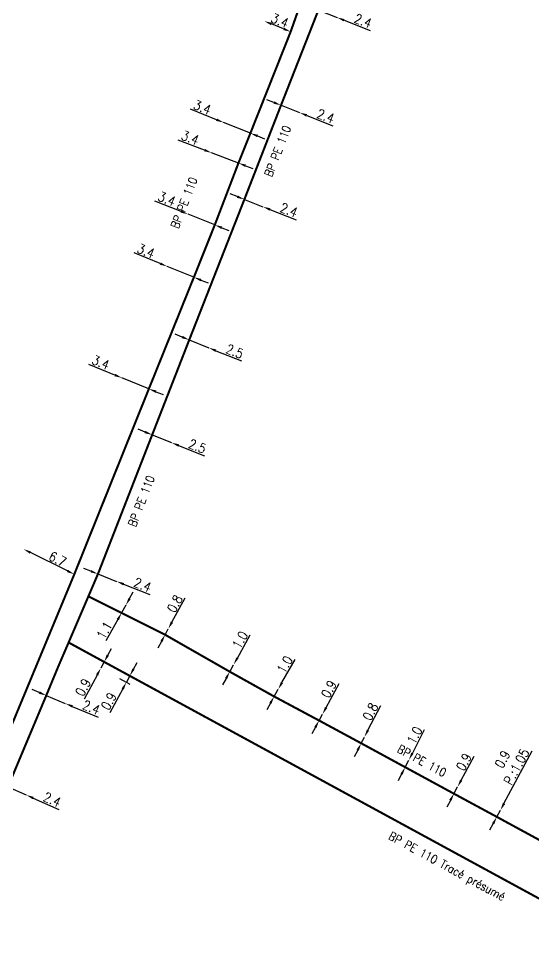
# Model space of a CAD drawing. Header units: millimetres. Extents: x 184998 to 186003, y 126995 to 128002.
# Drawn here: x 185419.2 to 185480, y 127387 to 127498 of the extents above; entities that cross this region are included whole.
import ezdxf

# ---------------------------------------------------------------- set-up
doc = ezdxf.new("R2010")
doc.units = ezdxf.units.MM
doc.header["$PDMODE"] = 34
doc.linetypes.add('L_25_PE', pattern=[2000, 1000, 1000])
doc.layers.get('DEFPOINTS').update_dxf_attribs({"linetype": 'CONTINUOUS'})
doc.layers.add('L_150', color=1, linetype='CONTINUOUS')
doc.styles.get("Standard").update_dxf_attribs({"font": 'romans.shx', "width": 0.85})
doc.dimstyles.get("Standard").update_dxf_attribs({"dimtxt": 1.5, "dimasz": 1.2, "dimexe": 0.625, "dimexo": 0.625, "dimgap": 0.25, "dimtad": 1, "dimdec": 1, "dimzin": 0, "dimdsep": 46, "dimtxsty": 'Standard', "dimcen": -0.5, "dimadec": 0, "dimazin": 0, "dimtfac": 1, "dimtdec": 1, "dimtmove": 0, "dimatfit": 3, "dimfxl": 0, "dimtolj": 1, "dimtzin": 0, "dimarcsym": 0})

# ---------------------------------------------------------------- blocks, each defined once
blk = doc.blocks.new('*D971')
at = {"layer": 'DEFPOINTS', "color": 0, "linetype": 'Continuous', "transparency": 16777216}
for p in [(185430.68, 127420.21), (185431.09, 127420.97), (185431.92, 127419.54)]:
    blk.add_point(p, dxfattribs=at)
at = {"layer": 'L_150', "color": 0, "linetype": 'Continuous', "lineweight": -2, "transparency": 16777216}
for p, q in [((185432.76, 127421.09), (185433.18, 127421.88)), ((185431.09, 127419.99), (185432.33, 127419.32)), ((185431.5, 127420.74), (185432.74, 127420.07)), ((185432.33, 127420.3), (185431.92, 127419.54)), ((185431.49, 127418.75), (185429.95, 127415.91))]:
    blk.add_line(p, q, dxfattribs=at)
at = {"layer": 'L_150', "color": 0, "linetype": 'Continuous', "transparency": 16777216}
for points in [[(185432.62, 127421.16), (185432.89, 127421.02), (185432.33, 127420.3)], [(185431.36, 127418.82), (185431.62, 127418.68), (185431.92, 127419.54)]]:
    blk.add_solid(points, dxfattribs=at)
at = {"layer": 'L_150', "color": 0, "linetype": 'Continuous', "transparency": 16777216, "insert": (185429.84, 127417.29), "char_height": 1.125, "attachment_point": 5, "rotation": 61.5432}
blk.add_mtext('\\A1;0.9', dxfattribs=at)
blk = doc.blocks.new('*D972')
at = {"layer": 'DEFPOINTS', "color": 0, "linetype": 'Continuous', "transparency": 16777216}
for p in [(185444.6, 127421.61), (185444.6, 127421.61), (185444.14, 127420.78)]:
    blk.add_point(p, dxfattribs=at)
at = {"layer": 'L_150', "color": 0, "linetype": 'Continuous', "lineweight": -2, "transparency": 16777216}
for p, q in [((185445.04, 127422.4), (185446.56, 127425.15)), ((185444.14, 127420.78), (185444.6, 127421.61)), ((185443.71, 127419.99), (185443.27, 127419.21))]:
    blk.add_line(p, q, dxfattribs=at)
at = {"layer": 'L_150', "color": 0, "linetype": 'Continuous', "transparency": 16777216}
for points in [[(185444.91, 127422.47), (185445.17, 127422.33), (185444.6, 127421.61)], [(185443.58, 127420.07), (185443.84, 127419.92), (185444.14, 127420.78)]]:
    blk.add_solid(points, dxfattribs=at)
at = {"layer": 'L_150', "color": 0, "linetype": 'Continuous', "transparency": 16777216, "insert": (185445.36, 127424.53), "char_height": 1.125, "attachment_point": 5, "rotation": 61.0795}
blk.add_mtext('\\A1;1.0', dxfattribs=at)
blk = doc.blocks.new('*D973')
at = {"layer": 'DEFPOINTS', "color": 0, "linetype": 'Continuous', "transparency": 16777216}
for p in [(185449.39, 127417.85), (185449.87, 127418.7), (185449.87, 127418.7)]:
    blk.add_point(p, dxfattribs=at)
at = {"layer": 'L_150', "color": 0, "linetype": 'Continuous', "lineweight": -2, "transparency": 16777216}
for p, q in [((185450.31, 127419.49), (185451.86, 127422.22)), ((185449.39, 127417.85), (185449.87, 127418.7)), ((185448.95, 127417.06), (185448.51, 127416.28))]:
    blk.add_line(p, q, dxfattribs=at)
at = {"layer": 'L_150', "color": 0, "linetype": 'Continuous', "transparency": 16777216}
for points in [[(185450.18, 127419.56), (185450.44, 127419.41), (185449.87, 127418.7)], [(185448.82, 127417.14), (185449.08, 127416.99), (185449.39, 127417.85)]]:
    blk.add_solid(points, dxfattribs=at)
at = {"layer": 'L_150', "color": 0, "linetype": 'Continuous', "transparency": 16777216, "insert": (185450.65, 127421.62), "char_height": 1.125, "attachment_point": 5, "rotation": 60.6076}
blk.add_mtext('\\A1;1.0', dxfattribs=at)
blk = doc.blocks.new('*D974')
at = {"layer": 'DEFPOINTS', "color": 0, "linetype": 'Continuous', "transparency": 16777216}
for p in [(185455.11, 127415.75), (185455.11, 127415.75), (185454.7, 127415.01)]:
    blk.add_point(p, dxfattribs=at)
at = {"layer": 'L_150', "color": 0, "linetype": 'Continuous', "lineweight": -2, "transparency": 16777216}
for p, q in [((185455.54, 127416.54), (185457.08, 127419.38)), ((185454.7, 127415.01), (185455.11, 127415.75)), ((185454.27, 127414.22), (185453.84, 127413.42))]:
    blk.add_line(p, q, dxfattribs=at)
at = {"layer": 'L_150', "color": 0, "linetype": 'Continuous', "transparency": 16777216}
for points in [[(185455.4, 127416.62), (185455.67, 127416.47), (185455.11, 127415.75)], [(185454.14, 127414.29), (185454.4, 127414.14), (185454.7, 127415.01)]]:
    blk.add_solid(points, dxfattribs=at)
at = {"layer": 'L_150', "color": 0, "linetype": 'Continuous', "transparency": 16777216, "insert": (185455.86, 127418.72), "char_height": 1.125, "attachment_point": 5, "rotation": 61.4847}
blk.add_mtext('\\A1;0.9', dxfattribs=at)
blk = doc.blocks.new('*D975')
at = {"layer": 'DEFPOINTS', "color": 0, "linetype": 'Continuous', "transparency": 16777216}
for p in [(185459.68, 127412.32), (185460.06, 127413.06), (185460.06, 127413.06)]:
    blk.add_point(p, dxfattribs=at)
at = {"layer": 'L_150', "color": 0, "linetype": 'Continuous', "lineweight": -2, "transparency": 16777216}
for p, q in [((185460.48, 127413.86), (185461.99, 127416.77)), ((185459.68, 127412.32), (185460.06, 127413.06)), ((185459.27, 127411.52), (185458.85, 127410.72))]:
    blk.add_line(p, q, dxfattribs=at)
at = {"layer": 'L_150', "color": 0, "linetype": 'Continuous', "transparency": 16777216}
for points in [[(185460.34, 127413.93), (185460.61, 127413.79), (185460.06, 127413.06)], [(185459.13, 127411.59), (185459.4, 127411.45), (185459.68, 127412.32)]]:
    blk.add_solid(points, dxfattribs=at)
at = {"layer": 'L_150', "color": 0, "linetype": 'Continuous', "transparency": 16777216, "insert": (185460.77, 127416.06), "char_height": 1.125, "attachment_point": 5, "rotation": 62.6073}
blk.add_mtext('\\A1;0.8', dxfattribs=at)
blk = doc.blocks.new('*D976')
at = {"layer": 'DEFPOINTS', "color": 0, "linetype": 'Continuous', "transparency": 16777216}
for p in [(185465.31, 127410.34), (185465.31, 127410.34), (185464.88, 127409.49)]:
    blk.add_point(p, dxfattribs=at)
at = {"layer": 'L_150', "color": 0, "linetype": 'Continuous', "lineweight": -2, "transparency": 16777216}
for p, q in [((185465.73, 127411.13), (185467.17, 127413.93)), ((185464.88, 127409.49), (185465.31, 127410.34)), ((185464.46, 127408.69), (185464.05, 127407.89))]:
    blk.add_line(p, q, dxfattribs=at)
at = {"layer": 'L_150', "color": 0, "linetype": 'Continuous', "transparency": 16777216}
for points in [[(185465.59, 127411.2), (185465.86, 127411.07), (185465.31, 127410.34)], [(185464.33, 127408.76), (185464.6, 127408.62), (185464.88, 127409.49)]]:
    blk.add_solid(points, dxfattribs=at)
at = {"layer": 'L_150', "color": 0, "linetype": 'Continuous', "transparency": 16777216, "insert": (185465.99, 127413.27), "char_height": 1.125, "attachment_point": 5, "rotation": 62.6568}
blk.add_mtext('\\A1;1.0', dxfattribs=at)
blk = doc.blocks.new('*D977')
at = {"layer": 'DEFPOINTS', "color": 0, "linetype": 'Continuous', "transparency": 16777216}
for p in [(185471.07, 127407.16), (185471.07, 127407.16), (185470.64, 127406.36)]:
    blk.add_point(p, dxfattribs=at)
at = {"layer": 'L_150', "color": 0, "linetype": 'Continuous', "lineweight": -2, "transparency": 16777216}
for p, q in [((185471.5, 127407.95), (185473.04, 127410.79)), ((185470.64, 127406.36), (185471.07, 127407.16)), ((185470.22, 127405.57), (185469.79, 127404.78))]:
    blk.add_line(p, q, dxfattribs=at)
at = {"layer": 'L_150', "color": 0, "linetype": 'Continuous', "transparency": 16777216}
for points in [[(185471.37, 127408.02), (185471.63, 127407.88), (185471.07, 127407.16)], [(185470.08, 127405.64), (185470.35, 127405.5), (185470.64, 127406.36)]]:
    blk.add_solid(points, dxfattribs=at)
at = {"layer": 'L_150', "color": 0, "linetype": 'Continuous', "transparency": 16777216, "insert": (185471.82, 127410.12), "char_height": 1.125, "attachment_point": 5, "rotation": 61.6004}
blk.add_mtext('\\A1;0.9', dxfattribs=at)
blk = doc.blocks.new('*D978')
at = {"layer": 'DEFPOINTS', "color": 0, "linetype": 'Continuous', "transparency": 16777216}
for p in [(185476.14, 127404.41), (185476.14, 127404.41), (185475.71, 127403.62)]:
    blk.add_point(p, dxfattribs=at)
at = {"layer": 'L_150', "color": 0, "linetype": 'Continuous', "lineweight": -2, "transparency": 16777216}
for p, q in [((185476.56, 127405.2), (185479.91, 127411.44)), ((185475.71, 127403.62), (185476.14, 127404.41)), ((185476.13, 127403.39), (185476.13, 127403.39)), ((185476.55, 127404.19), (185476.55, 127404.19)), ((185475.29, 127402.82), (185474.86, 127402.03))]:
    blk.add_line(p, q, dxfattribs=at)
at = {"layer": 'L_150', "color": 0, "linetype": 'Continuous', "transparency": 16777216}
for points in [[(185476.43, 127405.27), (185476.7, 127405.13), (185476.14, 127404.41)], [(185475.16, 127402.89), (185475.42, 127402.75), (185475.71, 127403.62)]]:
    blk.add_solid(points, dxfattribs=at)
at = {"layer": 'L_150', "color": 0, "linetype": 'Continuous', "transparency": 16777216, "insert": (185477.21, 127409.99), "char_height": 1.125, "attachment_point": 5, "rotation": 61.823}
blk.add_mtext('\\A1;0.9\\PP.:1.05', dxfattribs=at)
blk = doc.blocks.new('*D1337')
at = {"layer": 'DEFPOINTS', "color": 0, "linetype": 'Continuous', "transparency": 16777216}
for p in [(185417.92, 127407.17), (185420.09, 127406.21), (185420.09, 127406.21)]:
    blk.add_point(p, dxfattribs=at)
at = {"layer": 'L_150', "color": 0, "linetype": 'Continuous', "lineweight": -2, "transparency": 16777216}
for p, q in [((185417.1, 127407.53), (185416.28, 127407.9)), ((185417.92, 127407.17), (185420.09, 127406.21)), ((185420.91, 127405.84), (185423.95, 127404.49))]:
    blk.add_line(p, q, dxfattribs=at)
at = {"layer": 'L_150', "color": 0, "linetype": 'Continuous', "transparency": 16777216}
for points in [[(185417.16, 127407.67), (185417.04, 127407.4), (185417.92, 127407.17)], [(185420.97, 127405.98), (185420.85, 127405.7), (185420.09, 127406.21)]]:
    blk.add_solid(points, dxfattribs=at)
at = {"layer": 'L_150', "color": 0, "linetype": 'Continuous', "transparency": 16777216, "insert": (185423.15, 127405.67), "char_height": 1.125, "attachment_point": 5, "rotation": 336.016}
blk.add_mtext('\\A1;2.4', dxfattribs=at)
blk = doc.blocks.new('*D1339')
at = {"layer": 'DEFPOINTS', "color": 0, "linetype": 'Continuous', "transparency": 16777216}
for p in [(185422.45, 127417.97), (185424.7, 127417.03), (185424.7, 127417.03)]:
    blk.add_point(p, dxfattribs=at)
at = {"layer": 'L_150', "color": 0, "linetype": 'Continuous', "lineweight": -2, "transparency": 16777216}
for p, q in [((185421.62, 127418.32), (185420.79, 127418.66)), ((185422.45, 127417.97), (185424.7, 127417.03)), ((185425.53, 127416.68), (185428.6, 127415.4))]:
    blk.add_line(p, q, dxfattribs=at)
at = {"layer": 'L_150', "color": 0, "linetype": 'Continuous', "transparency": 16777216}
for points in [[(185421.68, 127418.46), (185421.56, 127418.18), (185422.45, 127417.97)], [(185425.59, 127416.82), (185425.47, 127416.55), (185424.7, 127417.03)]]:
    blk.add_solid(points, dxfattribs=at)
at = {"layer": 'L_150', "color": 0, "linetype": 'Continuous', "transparency": 16777216, "insert": (185427.77, 127416.56), "char_height": 1.125, "attachment_point": 5, "rotation": 337.3378}
blk.add_mtext('\\A1;2.4', dxfattribs=at)
blk = doc.blocks.new('*D1340')
at = {"layer": 'DEFPOINTS', "color": 0, "linetype": 'Continuous', "transparency": 16777216}
for p in [(185428.89, 127421.18), (185428.89, 127421.18), (185429.29, 127421.94)]:
    blk.add_point(p, dxfattribs=at)
at = {"layer": 'L_150', "color": 0, "linetype": 'Continuous', "lineweight": -2, "transparency": 16777216}
for p, q in [((185429.72, 127422.73), (185430.15, 127423.52)), ((185429.29, 127421.94), (185428.89, 127421.18)), ((185428.46, 127420.39), (185426.92, 127417.55))]:
    blk.add_line(p, q, dxfattribs=at)
at = {"layer": 'L_150', "color": 0, "linetype": 'Continuous', "transparency": 16777216}
for points in [[(185429.59, 127422.8), (185429.86, 127422.66), (185429.29, 127421.94)], [(185428.32, 127420.47), (185428.59, 127420.32), (185428.89, 127421.18)]]:
    blk.add_solid(points, dxfattribs=at)
at = {"layer": 'L_150', "color": 0, "linetype": 'Continuous', "transparency": 16777216, "insert": (185426.81, 127418.93), "char_height": 1.125, "attachment_point": 5, "rotation": 61.5432}
blk.add_mtext('\\A1;0.9', dxfattribs=at)
blk = doc.blocks.new('*D1341')
at = {"layer": 'DEFPOINTS', "color": 0, "linetype": 'Continuous', "transparency": 16777216}
for p in [(185436.87, 127425.84), (185436.87, 127425.84), (185436.5, 127425.15)]:
    blk.add_point(p, dxfattribs=at)
at = {"layer": 'L_150', "color": 0, "linetype": 'Continuous', "lineweight": -2, "transparency": 16777216}
for p, q in [((185437.3, 127426.63), (185438.88, 127429.51)), ((185436.5, 127425.15), (185436.87, 127425.84)), ((185436.07, 127424.36), (185435.64, 127423.58))]:
    blk.add_line(p, q, dxfattribs=at)
at = {"layer": 'L_150', "color": 0, "linetype": 'Continuous', "transparency": 16777216}
for points in [[(185437.17, 127426.7), (185437.44, 127426.56), (185436.87, 127425.84)], [(185435.94, 127424.44), (185436.2, 127424.29), (185436.5, 127425.15)]]:
    blk.add_solid(points, dxfattribs=at)
at = {"layer": 'L_150', "color": 0, "linetype": 'Continuous', "transparency": 16777216, "insert": (185437.65, 127428.82), "char_height": 1.125, "attachment_point": 5, "rotation": 61.3283}
blk.add_mtext('\\A1;0.8', dxfattribs=at)
blk = doc.blocks.new('*D1342')
at = {"layer": 'DEFPOINTS', "color": 0, "linetype": 'Continuous', "transparency": 16777216}
for p in [(185431.35, 127427.73), (185431.86, 127428.64), (185431.86, 127428.64)]:
    blk.add_point(p, dxfattribs=at)
at = {"layer": 'L_150', "color": 0, "linetype": 'Continuous', "lineweight": -2, "transparency": 16777216}
for p, q in [((185432.3, 127429.43), (185432.74, 127430.21)), ((185431.86, 127428.64), (185431.35, 127427.73)), ((185430.91, 127426.94), (185429.51, 127424.44))]:
    blk.add_line(p, q, dxfattribs=at)
at = {"layer": 'L_150', "color": 0, "linetype": 'Continuous', "transparency": 16777216}
for points in [[(185432.17, 127429.5), (185432.43, 127429.36), (185431.86, 127428.64)], [(185430.78, 127427.02), (185431.04, 127426.87), (185431.35, 127427.73)]]:
    blk.add_solid(points, dxfattribs=at)
at = {"layer": 'L_150', "color": 0, "linetype": 'Continuous', "transparency": 16777216, "insert": (185429.33, 127425.66), "char_height": 1.125, "attachment_point": 5, "rotation": 60.7613}
blk.add_mtext('\\A1;1.1', dxfattribs=at)
blk = doc.blocks.new('*D1343')
at = {"layer": 'DEFPOINTS', "color": 0, "linetype": 'Continuous', "transparency": 16777216}
for p in [(185428.56, 127432.33), (185430.76, 127431.46), (185430.76, 127431.46)]:
    blk.add_point(p, dxfattribs=at)
at = {"layer": 'L_150', "color": 0, "linetype": 'Continuous', "lineweight": -2, "transparency": 16777216}
for p, q in [((185427.72, 127432.66), (185426.89, 127432.99)), ((185428.56, 127432.33), (185430.76, 127431.46)), ((185431.59, 127431.13), (185434.69, 127429.91))]:
    blk.add_line(p, q, dxfattribs=at)
at = {"layer": 'L_150', "color": 0, "linetype": 'Continuous', "transparency": 16777216}
for points in [[(185427.78, 127432.8), (185427.67, 127432.52), (185428.56, 127432.33)], [(185431.65, 127431.27), (185431.54, 127430.99), (185430.76, 127431.46)]]:
    blk.add_solid(points, dxfattribs=at)
at = {"layer": 'L_150', "color": 0, "linetype": 'Continuous', "transparency": 16777216, "insert": (185433.83, 127431.05), "char_height": 1.125, "attachment_point": 5, "rotation": 338.4834}
blk.add_mtext('\\A1;2.4', dxfattribs=at)
blk = doc.blocks.new('*D1344')
at = {"layer": 'DEFPOINTS', "color": 0, "linetype": 'Continuous', "transparency": 16777216}
for p in [(185419.77, 127435.26), (185419.77, 127435.26), (185425.76, 127432.29)]:
    blk.add_point(p, dxfattribs=at)
at = {"layer": 'L_150', "color": 0, "linetype": 'Continuous', "lineweight": -2, "transparency": 16777216}
blk.add_line((185424.95, 127432.69), (185420.57, 127434.86), dxfattribs=at)
at = {"layer": 'L_150', "color": 0, "linetype": 'Continuous', "transparency": 16777216}
for points in [[(185420.64, 127435), (185420.51, 127434.73), (185419.77, 127435.26)], [(185425.02, 127432.83), (185424.89, 127432.56), (185425.76, 127432.29)]]:
    blk.add_solid(points, dxfattribs=at)
at = {"layer": 'L_150', "color": 0, "linetype": 'Continuous', "transparency": 16777216, "insert": (185423.8, 127434.1), "char_height": 1.125, "attachment_point": 5, "rotation": 333.6016}
blk.add_mtext('\\A1;6.7', dxfattribs=at)
blk = doc.blocks.new('*D1345')
at = {"layer": 'DEFPOINTS', "color": 0, "linetype": 'Continuous', "transparency": 16777216}
for p in [(185434.97, 127448.78), (185437.26, 127447.86), (185437.26, 127447.86)]:
    blk.add_point(p, dxfattribs=at)
at = {"layer": 'L_150', "color": 0, "linetype": 'Continuous', "lineweight": -2, "transparency": 16777216}
for p, q in [((185434.13, 127449.11), (185433.3, 127449.45)), ((185434.97, 127448.78), (185437.26, 127447.86)), ((185438.09, 127447.52), (185441.14, 127446.3))]:
    blk.add_line(p, q, dxfattribs=at)
at = {"layer": 'L_150', "color": 0, "linetype": 'Continuous', "transparency": 16777216}
for points in [[(185434.19, 127449.25), (185434.08, 127448.97), (185434.97, 127448.78)], [(185438.15, 127447.66), (185438.04, 127447.38), (185437.26, 127447.86)]]:
    blk.add_solid(points, dxfattribs=at)
at = {"layer": 'L_150', "color": 0, "linetype": 'Continuous', "transparency": 16777216, "insert": (185440.31, 127447.44), "char_height": 1.125, "attachment_point": 5, "rotation": 338.1316}
blk.add_mtext('\\A1;2.5', dxfattribs=at)
blk = doc.blocks.new('*D1346')
at = {"layer": 'DEFPOINTS', "color": 0, "linetype": 'Continuous', "transparency": 16777216}
for p in [(185431.4, 127455.51), (185431.4, 127455.51), (185434.58, 127454.22)]:
    blk.add_point(p, dxfattribs=at)
at = {"layer": 'L_150', "color": 0, "linetype": 'Continuous', "lineweight": -2, "transparency": 16777216}
for p, q in [((185430.57, 127455.85), (185427.49, 127457.1)), ((185434.58, 127454.22), (185431.4, 127455.51)), ((185435.41, 127453.88), (185436.25, 127453.54))]:
    blk.add_line(p, q, dxfattribs=at)
at = {"layer": 'L_150', "color": 0, "linetype": 'Continuous', "transparency": 16777216}
for points in [[(185430.62, 127455.99), (185430.51, 127455.71), (185431.4, 127455.51)], [(185435.47, 127454.02), (185435.36, 127453.74), (185434.58, 127454.22)]]:
    blk.add_solid(points, dxfattribs=at)
at = {"layer": 'L_150', "color": 0, "linetype": 'Continuous', "transparency": 16777216, "insert": (185428.89, 127457.34), "char_height": 1.125, "attachment_point": 5, "rotation": 337.8879}
blk.add_mtext('\\A1;3.4', dxfattribs=at)
blk = doc.blocks.new('*D1347')
at = {"layer": 'DEFPOINTS', "color": 0, "linetype": 'Continuous', "transparency": 16777216}
for p in [(185439.35, 127460), (185441.66, 127459.07), (185441.66, 127459.07)]:
    blk.add_point(p, dxfattribs=at)
at = {"layer": 'L_150', "color": 0, "linetype": 'Continuous', "lineweight": -2, "transparency": 16777216}
for p, q in [((185438.52, 127460.34), (185437.69, 127460.67)), ((185439.35, 127460), (185441.66, 127459.07)), ((185442.5, 127458.73), (185445.54, 127457.51))]:
    blk.add_line(p, q, dxfattribs=at)
at = {"layer": 'L_150', "color": 0, "linetype": 'Continuous', "transparency": 16777216}
for points in [[(185438.58, 127460.48), (185438.46, 127460.2), (185439.35, 127460)], [(185442.55, 127458.87), (185442.44, 127458.59), (185441.66, 127459.07)]]:
    blk.add_solid(points, dxfattribs=at)
at = {"layer": 'L_150', "color": 0, "linetype": 'Continuous', "transparency": 16777216, "insert": (185444.72, 127458.65), "char_height": 1.125, "attachment_point": 5, "rotation": 338.0369}
blk.add_mtext('\\A1;2.5', dxfattribs=at)
blk = doc.blocks.new('*D1348')
at = {"layer": 'DEFPOINTS', "color": 0, "linetype": 'Continuous', "transparency": 16777216}
for p in [(185436.75, 127468.69), (185436.75, 127468.69), (185439.9, 127467.41)]:
    blk.add_point(p, dxfattribs=at)
at = {"layer": 'L_150', "color": 0, "linetype": 'Continuous', "lineweight": -2, "transparency": 16777216}
for p, q in [((185435.92, 127469.02), (185432.84, 127470.28)), ((185439.9, 127467.41), (185436.75, 127468.69)), ((185440.74, 127467.07), (185441.57, 127466.73))]:
    blk.add_line(p, q, dxfattribs=at)
at = {"layer": 'L_150', "color": 0, "linetype": 'Continuous', "transparency": 16777216}
for points in [[(185435.98, 127469.16), (185435.86, 127468.89), (185436.75, 127468.69)], [(185440.79, 127467.21), (185440.68, 127466.93), (185439.9, 127467.41)]]:
    blk.add_solid(points, dxfattribs=at)
at = {"layer": 'L_150', "color": 0, "linetype": 'Continuous', "transparency": 16777216, "insert": (185434.24, 127470.51), "char_height": 1.125, "attachment_point": 5, "rotation": 337.8879}
blk.add_mtext('\\A1;3.4', dxfattribs=at)
blk = doc.blocks.new('*D1349')
at = {"layer": 'DEFPOINTS', "color": 0, "linetype": 'Continuous', "transparency": 16777216}
for p in [(185445.87, 127476.61), (185448.05, 127475.75), (185448.05, 127475.75)]:
    blk.add_point(p, dxfattribs=at)
at = {"layer": 'L_150', "color": 0, "linetype": 'Continuous', "lineweight": -2, "transparency": 16777216}
for p, q in [((185445.03, 127476.94), (185444.19, 127477.27)), ((185445.87, 127476.61), (185448.05, 127475.75)), ((185448.89, 127475.42), (185451.98, 127474.21))]:
    blk.add_line(p, q, dxfattribs=at)
at = {"layer": 'L_150', "color": 0, "linetype": 'Continuous', "transparency": 16777216}
for points in [[(185445.08, 127477.08), (185444.97, 127476.8), (185445.87, 127476.61)], [(185448.95, 127475.56), (185448.84, 127475.28), (185448.05, 127475.75)]]:
    blk.add_solid(points, dxfattribs=at)
at = {"layer": 'L_150', "color": 0, "linetype": 'Continuous', "transparency": 16777216, "insert": (185451.13, 127475.35), "char_height": 1.125, "attachment_point": 5, "rotation": 338.5125}
blk.add_mtext('\\A1;2.4', dxfattribs=at)
blk = doc.blocks.new('*D1350')
at = {"layer": 'DEFPOINTS', "color": 0, "linetype": 'Continuous', "transparency": 16777216}
for p in [(185442, 127482.12), (185442, 127482.12), (185445.17, 127480.91)]:
    blk.add_point(p, dxfattribs=at)
at = {"layer": 'L_150', "color": 0, "linetype": 'Continuous', "lineweight": -2, "transparency": 16777216}
for p, q in [((185441.16, 127482.44), (185438.06, 127483.63)), ((185445.17, 127480.91), (185442, 127482.12)), ((185446.01, 127480.59), (185446.85, 127480.27))]:
    blk.add_line(p, q, dxfattribs=at)
at = {"layer": 'L_150', "color": 0, "linetype": 'Continuous', "transparency": 16777216}
for points in [[(185441.21, 127482.58), (185441.11, 127482.3), (185442, 127482.12)], [(185446.06, 127480.73), (185445.95, 127480.45), (185445.17, 127480.91)]]:
    blk.add_solid(points, dxfattribs=at)
at = {"layer": 'L_150', "color": 0, "linetype": 'Continuous', "transparency": 16777216, "insert": (185439.46, 127483.9), "char_height": 1.125, "attachment_point": 5, "rotation": 339.0838}
blk.add_mtext('\\A1;3.4', dxfattribs=at)
blk = doc.blocks.new('*D1351')
at = {"layer": 'DEFPOINTS', "color": 0, "linetype": 'Continuous', "transparency": 16777216}
for p in [(185450.2, 127487.74), (185452.4, 127486.87), (185452.4, 127486.87)]:
    blk.add_point(p, dxfattribs=at)
at = {"layer": 'L_150', "color": 0, "linetype": 'Continuous', "lineweight": -2, "transparency": 16777216}
for p, q in [((185449.36, 127488.07), (185448.52, 127488.4)), ((185450.2, 127487.74), (185452.4, 127486.87)), ((185453.24, 127486.54), (185456.33, 127485.32))]:
    blk.add_line(p, q, dxfattribs=at)
at = {"layer": 'L_150', "color": 0, "linetype": 'Continuous', "transparency": 16777216}
for points in [[(185449.41, 127488.21), (185449.3, 127487.93), (185450.2, 127487.74)], [(185453.29, 127486.68), (185453.18, 127486.4), (185452.4, 127486.87)]]:
    blk.add_solid(points, dxfattribs=at)
at = {"layer": 'L_150', "color": 0, "linetype": 'Continuous', "transparency": 16777216, "insert": (185455.48, 127486.46), "char_height": 1.125, "attachment_point": 5, "rotation": 338.5199}
blk.add_mtext('\\A1;2.4', dxfattribs=at)
blk = doc.blocks.new('*D1352')
at = {"layer": 'DEFPOINTS', "color": 0, "linetype": 'Continuous', "transparency": 16777216}
for p in [(185454.62, 127498.99), (185456.82, 127498.12), (185456.82, 127498.12)]:
    blk.add_point(p, dxfattribs=at)
at = {"layer": 'L_150', "color": 0, "linetype": 'Continuous', "lineweight": -2, "transparency": 16777216}
for p, q in [((185453.79, 127499.32), (185452.95, 127499.65)), ((185454.62, 127498.99), (185456.82, 127498.12)), ((185457.66, 127497.79), (185460.75, 127496.58))]:
    blk.add_line(p, q, dxfattribs=at)
at = {"layer": 'L_150', "color": 0, "linetype": 'Continuous', "transparency": 16777216}
for points in [[(185453.84, 127499.46), (185453.73, 127499.18), (185454.62, 127498.99)], [(185457.71, 127497.93), (185457.6, 127497.65), (185456.82, 127498.12)]]:
    blk.add_solid(points, dxfattribs=at)
at = {"layer": 'L_150', "color": 0, "linetype": 'Continuous', "transparency": 16777216, "insert": (185459.9, 127497.72), "char_height": 1.125, "attachment_point": 5, "rotation": 338.5359}
blk.add_mtext('\\A1;2.4', dxfattribs=at)
blk = doc.blocks.new('*D1356')
at = {"layer": 'DEFPOINTS', "color": 0, "linetype": 'Continuous', "transparency": 16777216}
for p in [(185448.23, 127497.68), (185448.23, 127497.68), (185451.34, 127496.43)]:
    blk.add_point(p, dxfattribs=at)
at = {"layer": 'L_150', "color": 0, "linetype": 'Continuous', "lineweight": -2, "transparency": 16777216}
blk.add_line((185450.51, 127496.77), (185449.06, 127497.35), dxfattribs=at)
at = {"layer": 'L_150', "color": 0, "linetype": 'Continuous', "transparency": 16777216}
for points in [[(185449.12, 127497.49), (185449.01, 127497.21), (185448.23, 127497.68)], [(185450.57, 127496.91), (185450.45, 127496.63), (185451.34, 127496.43)]]:
    blk.add_solid(points, dxfattribs=at)
at = {"layer": 'L_150', "color": 0, "linetype": 'Continuous', "transparency": 16777216, "insert": (185450.06, 127497.75), "char_height": 1.125, "attachment_point": 5, "rotation": 338.1582}
blk.add_mtext('\\A1;3.4', dxfattribs=at)
blk = doc.blocks.new('*D1359')
at = {"layer": 'DEFPOINTS', "color": 0, "linetype": 'Continuous', "transparency": 16777216}
for p in [(185439.22, 127474.85), (185439.22, 127474.85), (185442.37, 127473.59)]:
    blk.add_point(p, dxfattribs=at)
at = {"layer": 'L_150', "color": 0, "linetype": 'Continuous', "lineweight": -2, "transparency": 16777216}
for p, q in [((185438.39, 127475.19), (185435.3, 127476.42)), ((185442.37, 127473.59), (185439.22, 127474.85)), ((185443.2, 127473.26), (185444.04, 127472.92))]:
    blk.add_line(p, q, dxfattribs=at)
at = {"layer": 'L_150', "color": 0, "linetype": 'Continuous', "transparency": 16777216}
for points in [[(185438.44, 127475.33), (185438.33, 127475.05), (185439.22, 127474.85)], [(185443.26, 127473.4), (185443.15, 127473.12), (185442.37, 127473.59)]]:
    blk.add_solid(points, dxfattribs=at)
at = {"layer": 'L_150', "color": 0, "linetype": 'Continuous', "transparency": 16777216, "insert": (185436.7, 127476.67), "char_height": 1.125, "attachment_point": 5, "rotation": 338.1805}
blk.add_mtext('\\A1;3.4', dxfattribs=at)
blk = doc.blocks.new('*D1360')
at = {"layer": 'DEFPOINTS', "color": 0, "linetype": 'Continuous', "transparency": 16777216}
for p in [(185443.42, 127485.7), (185443.42, 127485.7), (185446.58, 127484.44)]:
    blk.add_point(p, dxfattribs=at)
at = {"layer": 'L_150', "color": 0, "linetype": 'Continuous', "lineweight": -2, "transparency": 16777216}
for p, q in [((185442.58, 127486.03), (185439.5, 127487.26)), ((185446.58, 127484.44), (185443.42, 127485.7)), ((185447.42, 127484.11), (185448.25, 127483.77))]:
    blk.add_line(p, q, dxfattribs=at)
at = {"layer": 'L_150', "color": 0, "linetype": 'Continuous', "transparency": 16777216}
for points in [[(185442.64, 127486.17), (185442.53, 127485.89), (185443.42, 127485.7)], [(185447.47, 127484.25), (185447.36, 127483.97), (185446.58, 127484.44)]]:
    blk.add_solid(points, dxfattribs=at)
at = {"layer": 'L_150', "color": 0, "linetype": 'Continuous', "transparency": 16777216, "insert": (185440.9, 127487.5), "char_height": 1.125, "attachment_point": 5, "rotation": 338.3146}
blk.add_mtext('\\A1;3.4', dxfattribs=at)

msp = doc.modelspace()

# ---------------------------------------------------------------- linework, layer by layer
at = {"layer": 'L_150', "linetype": 'L_25_PE', "const_width": 0.25}
for points in [[(185474.68, 127548.96), (185473.46, 127545.27), (185472.61, 127542.74), (185472.61, 127542.74), (185470.05, 127537.48), (185467.9, 127531.7), (185466.45, 127528.11), (185460.91, 127515.19), (185454.62, 127498.99), (185450.2, 127487.74), (185445.87, 127476.61), (185439.35, 127460), (185434.97, 127448.78), (185428.56, 127432.33), (185427.43, 127429.69), (185425.09, 127424.23), (185423.88, 127421.42), (185422.45, 127417.97), (185417.92, 127407.17), (185410.48, 127389.59), (185404.41, 127375.37), (185399.27, 127363.62), (185394.17, 127351.64), (185393.92, 127351.07)], [(185425.11, 127424.22), (185429.29, 127421.94), (185429.29, 127421.94), (185506.92, 127379.7), (185511.83, 127376.77), (185511.83, 127376.77), (185513.29, 127375.89), (185514.08, 127375.4), (185515.17, 127374.56)]]:
    msp.add_lwpolyline(points, dxfattribs=at)
at = {"layer": 'L_150', "linetype": 'L_25_PE', "ltscale": 0.5}
msp.add_lwpolyline([(185452.62, 127500.06, 0.25, 0.25, 0), (185451.34, 127496.43, 0.25, 0.25, 0), (185446.58, 127484.44, 0.25, 0.25, 0), (185445.17, 127480.91, 0.25, 0.25, 0), (185442.37, 127473.59, 0.25, 0.25, 0), (185439.9, 127467.41, 0.25, 0.25, 0), (185434.58, 127454.22, 0.25, 0.25, 0), (185425.76, 127432.29, 0.25, 0.25, 0), (185418.63, 127415.11, 0.25, 0.25, 0), (185413.03, 127401.84, 0.25, 0.25, 0), (185411.61, 127398.55, 0.25, 0.25, 0), (185408.64, 127391.67, 0.25, 0.25, 0), (185403.8, 127380.52, 0.25, 0.25, 0), (185399.6, 127370.67, 0.25, 0.25, 0), (185395.41, 127360.89, 0.25, 0.25, 0), (185392.07, 127352.87, 0.25, 0.25, 0), (185391.8, 127352.23, 0.25, 0.25, 0), (185388.12, 127343.6, 0.25, 0.25, 0), (185383.27, 127332.19, 0.25, 0.25, 0), (185380.93, 127326.6, 0.25, 0.25, 0), (185378.09, 127320.24, 0.25, 0.25, 0), (185374.66, 127315.02, 0.25, 0.25, 0), (185374.34, 127314.49, 0, 0, 0)], format="xyseb", dxfattribs=at)
at = {"layer": 'L_150', "linetype": 'L_25_PE', "const_width": 0.25, "flags": 128}
msp.add_lwpolyline([(185618.97, 127479.93), (185618.49, 127479.38), (185606.57, 127465.67), (185604.75, 127464), (185601.41, 127460.3), (185598.41, 127456.53), (185596.17, 127453.96), (185596.17, 127453.96), (185596.17, 127453.96), (185590.04, 127446.63), (185574.63, 127423.85), (185558.02, 127398.09), (185547.44, 127377.83), (185544.6, 127372.82), (185543.56, 127371.05), (185543.23, 127370.49), (185541.06, 127368.38), (185540.7, 127368.24), (185539.95, 127368.64), (185531.17, 127373.39), (185521.95, 127378.36), (185520.72, 127379.04), (185517.93, 127380.57), (185517.24, 127380.95), (185512.54, 127383.6), (185507.62, 127386.3), (185502.18, 127389.2), (185496.56, 127392.35), (185491.63, 127395), (185486.17, 127397.89), (185480.97, 127400.76), (185475.71, 127403.62), (185470.64, 127406.36), (185464.88, 127409.49), (185459.68, 127412.32), (185454.7, 127415.01), (185449.39, 127417.85), (185444.14, 127420.78), (185436.5, 127425.15), (185431.35, 127427.73), (185431.35, 127427.73), (185427.43, 127429.69)], dxfattribs=at)

# ---------------------------------------------------------------- texts
at = {"layer": 'L_150', "linetype": 'L_25_PE', "width": 0.85}
for p in [(185449.12, 127479.19), (185438.05, 127473.08), (185433.01, 127437.82)]:
    msp.add_text('BP PE 110', height=1, rotation=68.7853, dxfattribs=at).set_placement(p)
at = {"layer": 'L_150', "linetype": 'L_25_PE', "char_height": 1, "attachment_point": 5, "rotation": 331.4307}
for s, insert in [('BP PE 110', (185466.85, 127410.25)), ('BP PE 110 Tracé présumé', (185469.75, 127397.64))]:
    msp.add_mtext(s, dxfattribs=dict(at, insert=insert))

# ---------------------------------------------------------------- dimensions: what is measured, and where the dimension line sits
at = {"layer": 'L_150', "linetype": 'Continuous'}
for base, p1, p2, angle, override, picture, middle in [((185448.23, 127497.68), (185451.34, 127496.43), (185448.23, 127497.68), 338.1582, {"dimscale": 0.75, "dimatfit": 0}, '*D1356', (185449.79, 127497.06)), ((185456.82, 127498.12), (185454.62, 127498.99), (185456.82, 127498.12), 158.5359, {"dimscale": 0.75, "dimlfac": 1, "dimlunit": 2, "dimatfit": 0}, '*D1352', (185459.62, 127497.02)), ((185443.42, 127485.7), (185446.58, 127484.44), (185443.42, 127485.7), 338.3146, {"dimscale": 0.75, "dimlfac": 1, "dimlunit": 2, "dimatfit": 0}, '*D1360', (185440.62, 127486.81)), ((185452.4, 127486.87), (185450.2, 127487.74), (185452.4, 127486.87), 158.5199, {"dimscale": 0.75, "dimlfac": 1, "dimlunit": 2, "dimatfit": 0}, '*D1351', (185455.2, 127485.77)), ((185442, 127482.12), (185445.17, 127480.91), (185442, 127482.12), 339.0838, {"dimscale": 0.75, "dimlfac": 1, "dimlunit": 2, "dimatfit": 0}, '*D1350', (185439.19, 127483.2)), ((185439.22, 127474.85), (185442.37, 127473.59), (185439.22, 127474.85), 338.1805, {"dimscale": 0.75, "dimlfac": 1, "dimlunit": 2, "dimatfit": 0}, '*D1359', (185436.43, 127475.97)), ((185448.05, 127475.75), (185445.87, 127476.61), (185448.05, 127475.75), 158.5125, {"dimscale": 0.75, "dimlfac": 1, "dimlunit": 2, "dimatfit": 0}, '*D1349', (185450.86, 127474.65)), ((185436.75, 127468.69), (185439.9, 127467.41), (185436.75, 127468.69), 337.8879, {"dimscale": 0.75, "dimlfac": 1, "dimlunit": 2, "dimatfit": 0}, '*D1348', (185433.96, 127469.82)), ((185441.66, 127459.07), (185439.35, 127460), (185441.66, 127459.07), 158.0369, {"dimscale": 0.75, "dimlfac": 1, "dimlunit": 2, "dimatfit": 0}, '*D1347', (185444.44, 127457.95)), ((185431.4, 127455.51), (185434.58, 127454.22), (185431.4, 127455.51), 337.8879, {"dimscale": 0.75, "dimlfac": 1, "dimlunit": 2, "dimatfit": 0}, '*D1346', (185428.61, 127456.65)), ((185437.26, 127447.86), (185434.97, 127448.78), (185437.26, 127447.86), 158.1316, {"dimscale": 0.75, "dimlfac": 1, "dimlunit": 2, "dimatfit": 0}, '*D1345', (185440.03, 127446.74)), ((185419.77, 127435.26), (185425.76, 127432.29), (185419.77, 127435.26), 333.6016, {"dimscale": 0.75, "dimatfit": 0}, '*D1344', (185423.47, 127433.43)), ((185430.76, 127431.46), (185428.56, 127432.33), (185430.76, 127431.46), 158.4834, {"dimscale": 0.75, "dimatfit": 0}, '*D1343', (185433.56, 127430.36)), ((185431.86, 127428.64), (185431.35, 127427.73), (185431.86, 127428.64), 240.7613, {"dimscale": 0.75, "dimatfit": 0}, '*D1342', (185429.99, 127425.3)), ((185436.87, 127425.84), (185436.5, 127425.15), (185436.87, 127425.84), 241.3283, {"dimscale": 0.75, "dimlfac": 1, "dimlunit": 2, "dimatfit": 0}, '*D1341', (185438.31, 127428.46)), ((185444.6, 127421.61), (185444.14, 127420.78), (185444.6, 127421.61), 241.0795, {"dimscale": 0.75}, '*D972', (185446.02, 127424.17)), ((185428.89, 127421.18), (185429.29, 127421.94), (185428.89, 127421.18), 61.5432, {"dimscale": 0.75, "dimlfac": 1, "dimlunit": 2, "dimatfit": 0}, '*D1340', (185427.47, 127418.58)), ((185449.87, 127418.7), (185449.39, 127417.85), (185449.87, 127418.7), 240.6076, {"dimscale": 0.75}, '*D973', (185451.31, 127421.25)), ((185431.92, 127419.54), (185431.09, 127420.97), (185430.68, 127420.21), 61.5432, {"dimscale": 0.75}, '*D971', (185430.5, 127416.93)), ((185455.106, 127415.753), (185454.7002, 127415.0061), (185455.106, 127415.753), 241.4847, {"dimscale": 0.75}, '*D974', (185456.5222, 127418.3596)), ((185424.7, 127417.03), (185422.45, 127417.97), (185424.7, 127417.03), 157.3378, {"dimscale": 0.75, "dimlfac": 1, "dimlunit": 2, "dimatfit": 0}, '*D1339', (185427.48, 127415.87)), ((185460.06, 127413.06), (185459.68, 127412.32), (185460.06, 127413.06), 242.6073, {"dimscale": 0.75}, '*D975', (185461.44, 127415.71)), ((185465.31, 127410.34), (185464.88, 127409.49), (185465.31, 127410.34), 242.6568, {"dimscale": 0.75}, '*D976', (185466.65, 127412.93)), ((185471.07, 127407.16), (185470.64, 127406.36), (185471.07, 127407.16), 241.6004, {"dimscale": 0.75}, '*D977', (185472.48, 127409.77)), ((185420.09, 127406.21), (185417.92, 127407.17), (185420.09, 127406.21), 156.016, {"dimscale": 0.75, "dimlfac": 1, "dimlunit": 2, "dimatfit": 0}, '*D1337', (185422.84, 127404.98))]:
    dim = msp.add_linear_dim(base=base, p1=p1, p2=p2, angle=angle, dimstyle='Standard', override=override, dxfattribs=at)
    dim.commit()
    dim.dimension.update_dxf_attribs({"geometry": picture, "text_midpoint": middle, "dimtype": 160})
dim = msp.add_linear_dim(base=(185476.14, 127404.41), p1=(185475.71, 127403.62), p2=(185476.14, 127404.41), angle=241.823, text='<>\\PP.:1.05', dimstyle='Standard', override={"dimscale": 0.75}, dxfattribs=at)
dim.commit()
dim.dimension.update_dxf_attribs({"geometry": '*D978', "text_midpoint": (185478.7, 127409.19), "dimtype": 160})

doc.saveas('drawing.dxf')
